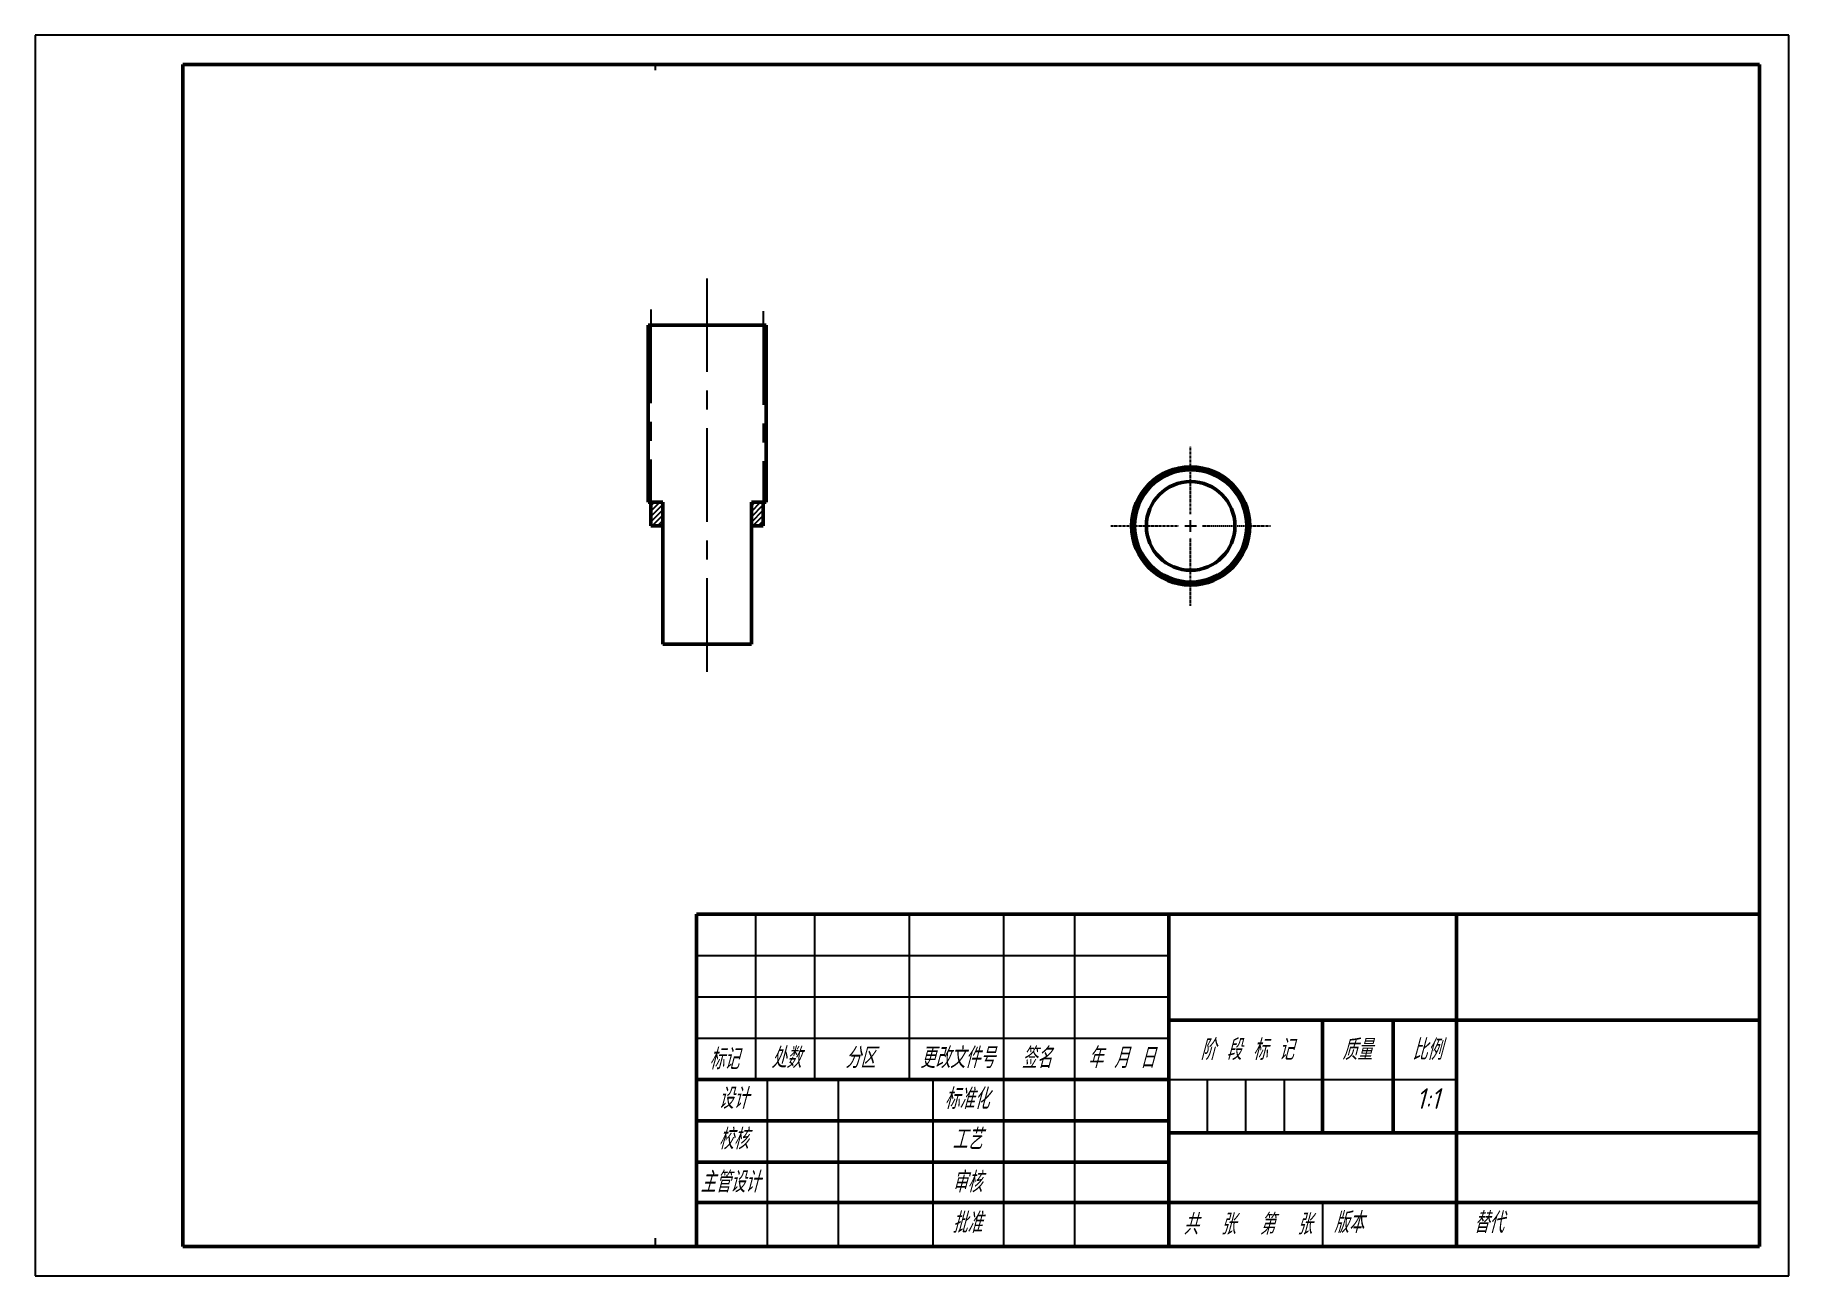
# Model space of a CAD drawing. Header units: millimetres. Extents: x 0 to 297, y 0 to 210.
import ezdxf

# ---------------------------------------------------------------- set-up
doc = ezdxf.new("R2010")
doc.units = ezdxf.units.MM
doc.header["$LTSCALE"] = 0.5
doc.linetypes.add('CENTER', pattern=[50.8, 31.75, -6.35, 6.35, -6.35])
doc.linetypes.add('CENTER2', pattern=[1.125, 0.75, -0.125, 0.125, -0.125])
for name, color, linetype, lineweight in [('剖面线', 3, 'Continuous', 25), ('点画线', 1, 'CENTER', 25), ('粗实线', 7, 'Continuous', 50), ('细实线', 3, 'Continuous', 25)]:
    doc.layers.add(name, color=color, linetype=linetype, lineweight=lineweight)
doc.layers.add('图框', color=7, linetype='Continuous')
doc.styles.add('国标汉字3.5', font='gbeitc.shx', dxfattribs={"height": 3.5, "bigfont": 'gbcbig.shx'})

# ---------------------------------------------------------------- blocks, each defined once
blk = doc.blocks.new('*U8')
at = {"layer": '剖面线', "color": 0, "linetype": 'CENTER2', "transparency": 16777216}
for p, q in [((0, 2), (0, 13.5)), ((-13.5, 0), (-2, 0)), ((2, 0), (13.5, 0)), ((0, -13.5), (0, -2))]:
    blk.add_line(p, q, dxfattribs=at)
at = {"layer": '剖面线', "color": 0, "linetype": 'Continuous', "transparency": 16777216}
for p, q in [((-1, 0), (1, 0)), ((0, -1), (0, 1))]:
    blk.add_line(p, q, dxfattribs=at)

msp = doc.modelspace()

# ---------------------------------------------------------------- hatches: boundary and pattern name
at = {"layer": '剖面线'}
h = msp.add_hatch(dxfattribs=at)
h.set_pattern_fill('ANSI31', color=256, scale=0.2)
h.paths.add_polyline_path([(106.3, 130.93), (104.3, 130.93), (104.3, 129.66), (104.3, 126.93), (106.3, 126.93)])
h.paths.add_polyline_path([(123.3, 128.93), (123.3, 130.93), (121.3, 130.93), (121.3, 126.93), (123.3, 126.93)])

# ---------------------------------------------------------------- linework, layer by layer
at = {"layer": '剖面线', "linetype": 'CENTER'}
for p, q in [((113.8, 102.21), (113.8, 168.79)), ((104.3, 163.57), (104.3, 129.66)), ((123.3, 163.29), (123.3, 129.46))]:
    msp.add_line(p, q, dxfattribs=at)
at = {"layer": '图框', "lineweight": 50}
for p, q in [((112, 61.24), (112, 5.24)), ((112, 61.24), (292, 61.24)), ((191.97, 61.29), (192, 5.24)), ((240.69, 61.24), (240.69, 5.24)), ((191.98, 43.29), (291.98, 43.29)), ((218, 43.31), (218, 24.31)), ((230, 43.24), (230, 24.24)), ((112, 33.24), (192, 33.24)), ((112, 26.24), (192, 26.24)), ((192, 24.24), (292, 24.24)), ((112, 19.24), (192, 19.24)), ((112, 12.4), (192, 12.4)), ((192, 12.4), (292, 12.4))]:
    msp.add_line(p, q, dxfattribs=at)
at = {"layer": '图框', "lineweight": 25}
for p, q in [((122, 61.24), (122, 33.24)), ((132, 61.24), (132, 33.24)), ((148, 61.24), (148, 33.24)), ((164, 61.24), (164, 5.24)), ((176, 61.24), (176, 5.24)), ((112, 40.24), (192, 40.24)), ((124, 33.24), (124, 5.24)), ((136, 33.24), (136, 5.24)), ((152, 33.24), (152, 5.24)), ((192.02, 33.24), (240.69, 33.24)), ((218, 12.4), (218, 5.24))]:
    msp.add_line(p, q, dxfattribs=at)
at = {"layer": '图框'}
for p, q in [((112, 54.24), (192, 54.24)), ((112, 47.24), (192, 47.24)), ((198.5, 33.24), (198.5, 24.24)), ((205, 33.24), (205, 24.24)), ((211.5, 33.24), (211.5, 24.24))]:
    msp.add_line(p, q, dxfattribs=at)
at = {"layer": '点画线'}
for p, q in [((105, 205), (105, 204.57)), ((105, 205), (105, 204.04)), ((25.2, 145), (25, 145)), ((105, 6.38), (105, 5)), ((105, 5.27), (105, 5))]:
    msp.add_line(p, q, dxfattribs=at)
at = {"layer": '粗实线'}
for p, q in [((292, 205), (25, 205)), ((25, 205), (25, 145.61)), ((292, 5), (292, 205)), ((123.8, 160.93), (103.8, 160.93)), ((103.8, 160.93), (103.8, 130.93)), ((123.8, 130.93), (123.8, 160.93)), ((25, 145.61), (25, 5)), ((103.8, 130.93), (106.3, 130.93)), ((104.3, 126.93), (104.3, 130.93)), ((106.3, 126.93), (106.3, 130.93)), ((121.3, 130.93), (123.8, 130.93)), ((121.3, 130.93), (121.3, 126.93)), ((123.3, 130.93), (123.3, 128.93)), ((123.3, 128.93), (123.3, 126.93)), ((106.3, 126.93), (104.3, 126.93)), ((106.3, 126.93), (106.3, 106.93)), ((123.3, 126.93), (121.3, 126.93)), ((121.3, 106.93), (121.3, 126.93)), ((106.3, 106.93), (121.3, 106.93)), ((25, 5), (292, 5))]:
    msp.add_line(p, q, dxfattribs=at)
for radius in [10, 9.5, 7.5]:
    msp.add_circle((195.69, 126.93), radius, dxfattribs=at)
at = {"layer": '细实线'}
for p, q in [((297, 210), (0, 210)), ((0, 210), (0, 0)), ((297, 0), (297, 210)), ((0, 0), (297, 0))]:
    msp.add_line(p, q, dxfattribs=at)

# ---------------------------------------------------------------- block references
at = {"layer": '剖面线', "linetype": 'CENTER2'}
msp.add_blockref('*U8', (195.69, 126.93), dxfattribs=at)

# ---------------------------------------------------------------- texts
at = {"layer": '图框', "char_height": 3.5, "style": '国标汉字3.5'}
for s, insert, attachment_point in [('标记', (116.65, 38.46), 2), ('处数', (127.18, 38.66), 2), ('分区', (139.71, 38.66), 2), ('更改文件号', (156.18, 38.66), 2), ('签名', (169.58, 38.66), 2), ('年 月 日', (183.93, 38.66), 2), ('阶 段 标 记', (205.21, 40.04), 2), ('质量', (223.87, 40.04), 2), ('比例', (235.72, 40.04), 2), ('设计', (118.25, 31.8), 2), ('标准化', (157.76, 31.73), 2), ('1:1', (235.86, 31.76), 2), ('校核', (118.25, 24.92), 2), ('工艺', (157.83, 24.88), 2), ('主管设计', (117.7, 17.64), 2), ('审核', (157.83, 17.64), 2), ('批准', (157.83, 10.76), 2), ('共  张', (198.87, 10.5), 2), ('第  张', (211.8, 10.5), 2), ('版本', (222.44, 10.77), 2), ('替代', (243.64, 10.77), 1)]:
    msp.add_mtext(s, dxfattribs=dict(at, insert=insert, attachment_point=attachment_point))

doc.saveas('drawing.dxf')
